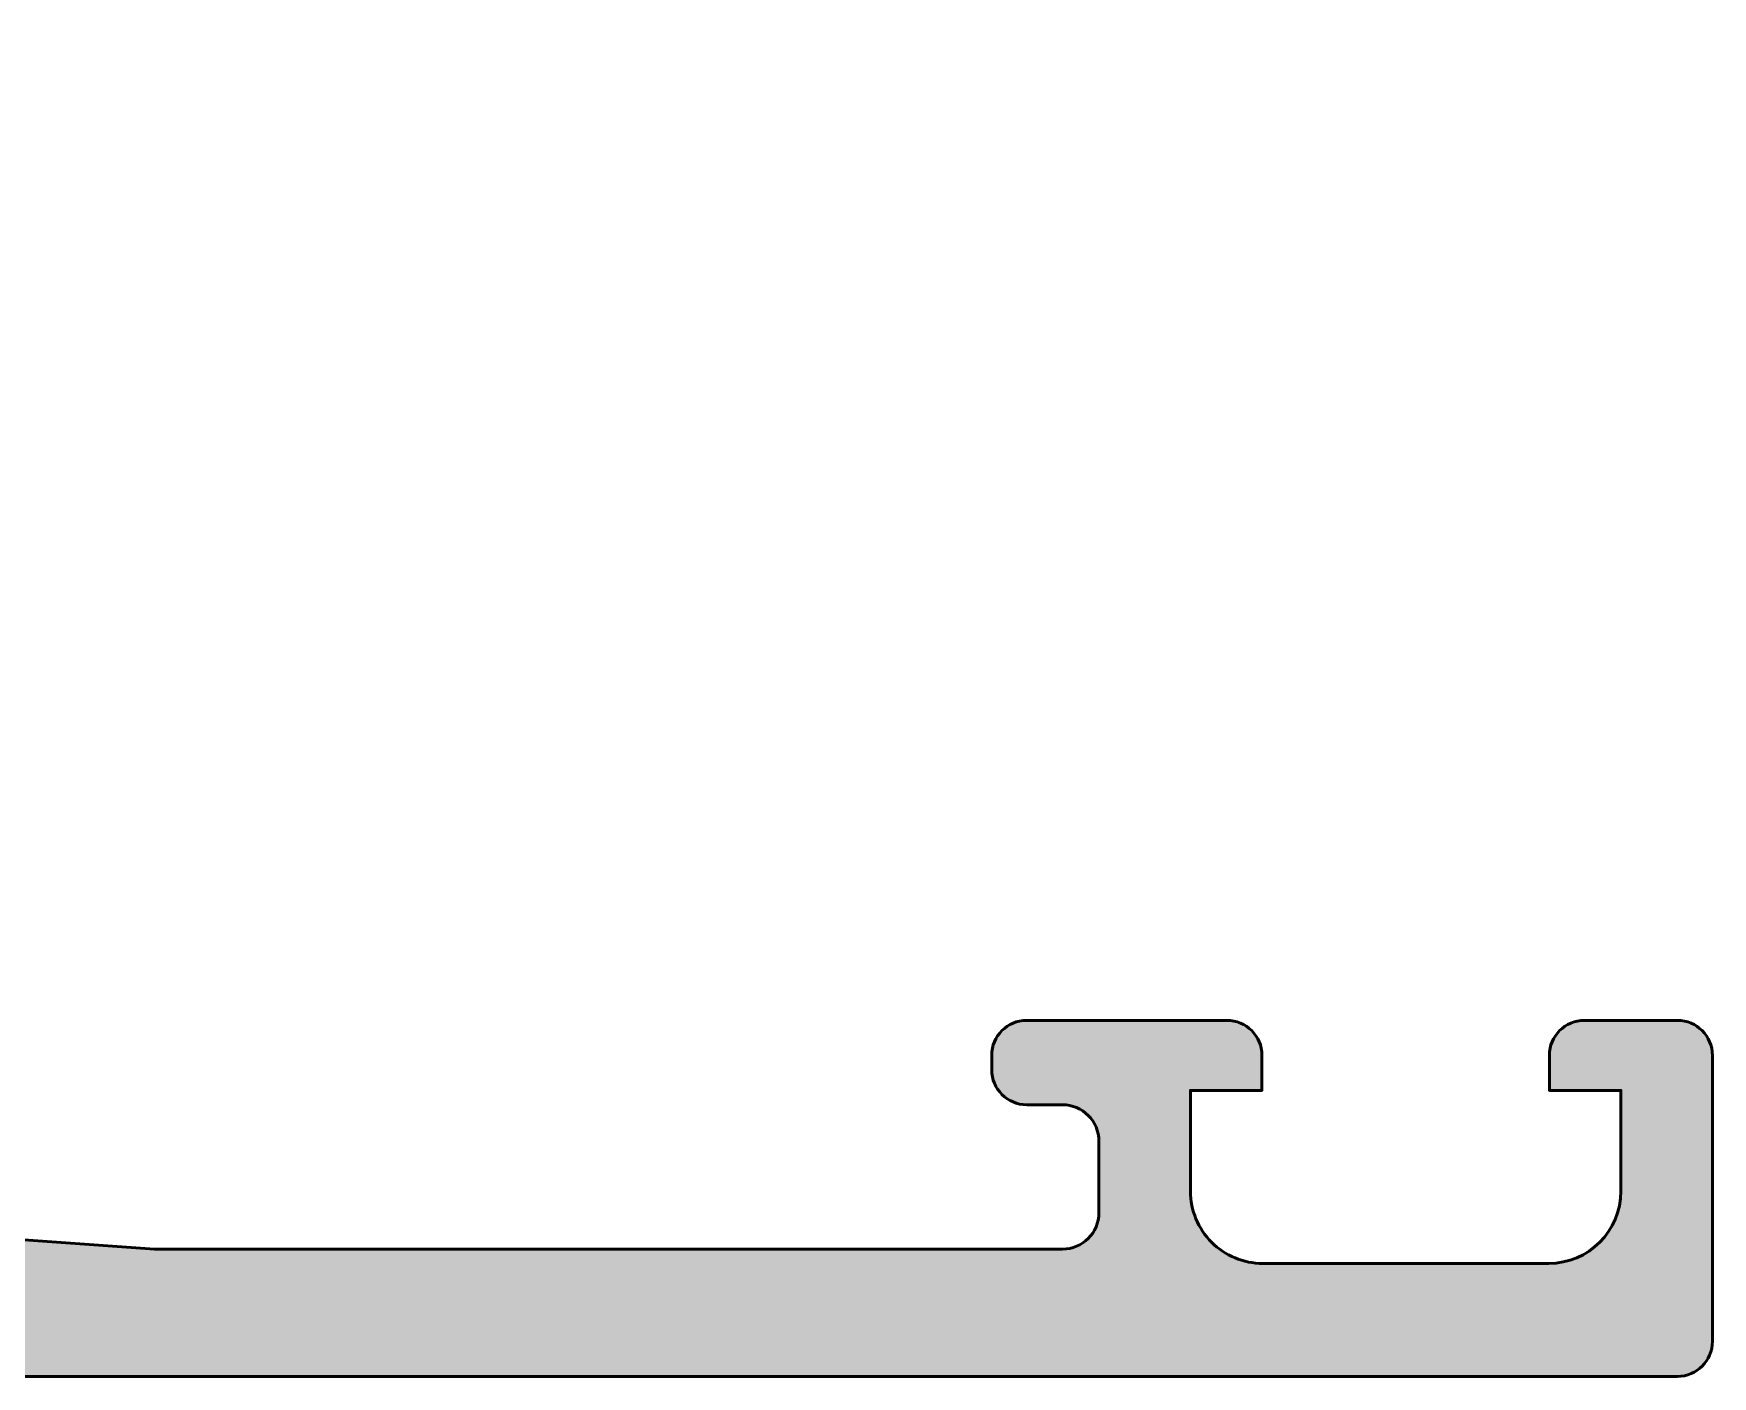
# Model space of a CAD drawing. Extents: x -35 to 53, y 0 to 100.
# Drawn here: x 29.5 to 52.98, y 0.01 to 18.79 of the extents above; entities that cross this region are included whole.
import ezdxf

# ---------------------------------------------------------------- set-up
doc = ezdxf.new("R2010")
doc.units = 0
doc.layers.add('0S-Alu contour', color=7, linetype='Continuous', lineweight=50)
doc.layers.add('0S-Alu hatch', color=252, linetype='Continuous', lineweight=25)

# ---------------------------------------------------------------- blocks, each defined once
blk = doc.blocks.new('445600__0A0B470A_3B28_4C23_8397_002E99DC0FF4_')
at = {"layer": '0S-Alu hatch'}
h = blk.add_hatch(color=256, dxfattribs=at)
edge = h.paths.add_edge_path()
edge.add_line((-2.199999999999988, 12.79999999999999), (-2.200000000000009, 7.500000000000002))
edge.add_ellipse((-2.710000000000007, 7.500000000000005), major_axis=(-0.509999999999998, 0), ratio=1, start_angle=90, end_angle=180, ccw=False)
edge.add_line((-2.710000000000007, 6.990000000000007), (-3.310000000000009, 6.990000000000005))
edge.add_arc((-3.310000000000009, 6.500000000000024), 0.4899999999999807, 90, 180)
edge.add_line((-3.79999999999999, 6.500000000000024), (-3.800000000000011, 6.000000000000029))
edge.add_arc((-3.310000000000002, 6.000000000000015), 0.4900000000000091, 180, 270)
edge.add_line((-3.310000000000002, 5.510000000000006), (7.890000000000021, 5.510000000000001))
edge.add_ellipse((7.890000000000021, 5.000000000000024), major_axis=(-0.5099999999999767, 0), ratio=1, start_angle=180, end_angle=270, ccw=False)
edge.add_line((8.399999999999999, 5.000000000000024), (8.399999999999999, 2.2))
edge.add_ellipse((7.890000000000007, 2.199999999999999), major_axis=(-0.5099999999999909, 0), ratio=1, start_angle=90.00000000000159, end_angle=180, ccw=False)
edge.add_line((7.890000000000021, 1.690000000000008), (7.489999999999994, 1.69))
edge.add_arc((7.490000000000001, 1.199999999999998), 0.490000000000002, 90.00000000000082, 180)
edge.add_line((7, 1.199999999999998), (6.999999999999971, 0.5000000000000668))
edge.add_arc((7.490000000000001, 0.5000000000000396), 0.4900000000000305, 180, 270)
edge.add_line((7.490000000000001, 0.0100000000000091), (52.49, 0.0100000000000001))
edge.add_arc((52.49, 0.5), 0.4899999999999999, 270, 360)
edge.add_line((52.98, 0.4999999999999999), (52.98, 4.5))
edge.add_arc((52.49, 4.5), 0.490000000000002, 0, 90)
edge.add_line((52.49, 4.990000000000001), (51.18999999999999, 4.99))
edge.add_arc((51.18999999999999, 4.5), 0.4900000000000003, 90, 180)
edge.add_line((50.69999999999999, 4.5), (50.7, 4.009999999999999))
edge.add_line((50.7, 4.009999999999999), (51.69999999999999, 4.009999999999999))
edge.add_line((51.69999999999999, 4.009999999999999), (51.69999999999997, 2.599999999999999))
edge.add_ellipse((50.68999999999996, 2.600000000000015), major_axis=(-1.010000000000005, 0), ratio=1, start_angle=90, end_angle=180, ccw=False)
edge.add_line((50.68999999999996, 1.59000000000001), (46.68999999999999, 1.589999999999992))
edge.add_ellipse((46.68999999999999, 2.599999999999993), major_axis=(-1.01, 0), ratio=1, start_angle=0, end_angle=90.0000000000004, ccw=False)
edge.add_line((45.67999999999999, 2.599999999999993), (45.67999999999999, 4.009999999999999))
edge.add_line((45.67999999999999, 4.009999999999999), (46.67999999999999, 4.009999999999998))
edge.add_line((46.67999999999999, 4.009999999999998), (46.67999999999999, 4.500000000000001))
edge.add_arc((46.18999999999998, 4.5), 0.490000000000002, 0, 90)
edge.add_line((46.18999999999998, 4.990000000000002), (43.39000000000001, 4.99))
edge.add_arc((43.39000000000001, 4.5), 0.4900000000000003, 90, 180)
edge.add_line((42.90000000000001, 4.5), (42.9, 4.299999999999993))
edge.add_arc((43.39000000000001, 4.299999999999984), 0.4900000000000091, 180, 270)
edge.add_line((43.39000000000001, 3.809999999999975), (43.89000000000001, 3.809999999999982))
edge.add_ellipse((43.89000000000001, 3.299999999999986), major_axis=(-0.5099999999999967, 0), ratio=1, start_angle=180, end_angle=270, ccw=False)
edge.add_line((44.4, 3.299999999999986), (44.39999999999998, 2.299999999999998))
edge.add_ellipse((43.88999999999998, 2.300000000000007), major_axis=(-0.5100000000000052, 0), ratio=1, start_angle=90, end_angle=180, ccw=False)
edge.add_line((43.88999999999998, 1.790000000000002), (31.18964331152378, 1.79))
edge.add_line((31.18964331152378, 1.79), (25.11804047951219, 2.223685916572258))
edge.add_ellipse((25.18999999999998, 3.231119203401302), major_axis=(-1.010000000000002, 0), ratio=1, start_angle=0, end_angle=85.914383220025, ccw=False)
edge.add_line((24.17999999999998, 3.231119203401302), (24.17999999999997, 12.80000000000002))
edge.add_ellipse((24.68999999999995, 12.80000000000002), major_axis=(-0.5099999999999838, 0), ratio=1, start_angle=270, end_angle=360, ccw=False)
edge.add_line((24.68999999999995, 13.31000000000001), (25.49000000000001, 13.31000000000001))
edge.add_arc((25.49, 13.80000000000001), 0.4900000000000056, 270.0000000000004, 360)
edge.add_line((25.98000000000001, 13.80000000000001), (25.98000000000001, 14.99262344879948))
edge.add_ellipse((26.06883644654307, 15.26752059199311), major_axis=(-0.288895056327413, 0), ratio=1, start_angle=-1.144255259722513, end_angle=72.09111310865637, ccw=False)
edge.add_line((25.77999900000004, 15.2732897379371), (25.77999900000004, 15.72668241068082))
edge.add_ellipse((26.06886709564322, 15.73244365946857), major_axis=(-0.2889255417371656, 0), ratio=1, start_angle=-72.0866793135134, end_angle=1.1425681414697237, ccw=False)
edge.add_line((25.98000000000003, 16.00736293485693), (25.98000000000002, 17.87999800000001))
edge.add_arc((25.69000000000003, 17.87999800000001), 0.2899999999999885, 0, 89.9999999999993)
edge.add_line((25.69000000000004, 18.16999799999999), (24.71002568095724, 18.16999800000001))
edge.add_arc((24.71002568095724, 17.87999800000001), 0.289999999999992, 90, 180)
edge.add_line((24.42002568095725, 17.87999800000001), (24.42002568095726, 15.12000000000004))
edge.add_ellipse((24.29002568095725, 15.12000000000004), major_axis=(-0.1300000000000097, 0), ratio=1, start_angle=90, end_angle=180, ccw=False)
edge.add_line((24.29002568095725, 14.99000000000003), (19.99000000000003, 14.99000000000004))
edge.add_ellipse((19.99000000000003, 15.5), major_axis=(-0.5099999999999554, 0), ratio=1, start_angle=0, end_angle=90, ccw=False)
edge.add_line((19.48000000000007, 15.5), (19.48000000000014, 16.2026794919244))
edge.add_line((19.48000000000014, 16.2026794919244), (20.86283520358467, 18.59782032302762))
edge.add_arc((20.75188021535188, 18.66188021535176), 0.1281197846482724, 330.0000000000025, 455.6225775507902)
edge.add_arc((21.2282232411737, 13.82339113815295), 4.989999999999251, 95.62257755079106, 162.2515836439297)
edge.add_ellipse((15.98999999999992, 15.50000000000076), major_axis=(-0.5100000000007294, 0), ratio=1, start_angle=90.0000000000008, end_angle=162.2515836439299, ccw=False)
edge.add_line((15.98999999999992, 14.99000000000003), (6.990000000000243, 14.99000000000001))
edge.add_ellipse((6.990000000000243, 15.50000000000056), major_axis=(-0.5100000000005523, 0), ratio=1, start_angle=17.748416356070493, end_angle=90, ccw=False)
edge.add_arc((1.75177675882643, 13.82339113815272), 4.989999999999469, 17.74841635607051, 84.37742244921023)
edge.add_arc((2.228119784648157, 18.66188021535174), 0.1281197846482898, 84.37742244920896, 209.9999999999984)
edge.add_line((2.117164796415345, 18.59782032302759), (3.499999999999872, 16.20267949192443))
edge.add_line((3.499999999999872, 16.20267949192443), (3.499999999999921, 15.50000000000003))
edge.add_ellipse((2.989999999999973, 15.49999999999999), major_axis=(-0.5099999999999483, 0), ratio=1, start_angle=90, end_angle=180, ccw=False)
edge.add_line((2.989999999999973, 14.99000000000004), (-1.310025680957195, 14.99000000000002))
edge.add_ellipse((-1.310025680957188, 15.12000000000004), major_axis=(-0.1300000000000168, 0), ratio=1, start_angle=0, end_angle=89.99999999999687, ccw=False)
edge.add_line((-1.440025680957205, 15.12000000000004), (-1.440025680957212, 17.87999800000002))
edge.add_arc((-1.730025680957197, 17.87999800000002), 0.2899999999999849, 0, 89.9999999999986)
edge.add_line((-1.73002568095719, 18.169998), (-2.709999999999986, 18.16999800000002))
edge.add_arc((-2.71, 17.87999800000001), 0.2900000000000062, 89.99999999999721, 180)
edge.add_line((-3.000000000000007, 17.87999800000001), (-3, 16.00736293485693))
edge.add_ellipse((-3.088867095643159, 15.73244365946858), major_axis=(-0.2889255417371446, 0), ratio=1, start_angle=178.8574318584963, end_angle=252.08667931351738, ccw=False)
edge.add_line((-2.799998999999999, 15.72668241068065), (-2.79999900000002, 15.27328973793732))
edge.add_ellipse((-3.088836446543055, 15.2675205919931), major_axis=(-0.288895056327425, 0), ratio=1, start_angle=106.13126336299291, end_angle=181.1442552597687, ccw=False)
edge.add_line((-3.008570173487527, 14.99), (-3.310000000000002, 14.99))
edge.add_arc((-3.310000000000009, 14.50000000000002), 0.4899999999999878, 89.99999999999918, 180)
edge.add_line((-3.799999999999997, 14.50000000000002), (-3.800000000000025, 13.80000000000003))
edge.add_arc((-3.310000000000016, 13.80000000000001), 0.4900000000000091, 180, 270)
edge.add_line((-3.310000000000016, 13.31), (-2.710000000000022, 13.31000000000001))
edge.add_ellipse((-2.710000000000007, 12.79999999999999), major_axis=(-0.5100000000000194, 0), ratio=1, start_angle=180, end_angle=270.0000000000016, ccw=False)
edge = h.paths.add_edge_path()
edge.add_ellipse((-0.2100000000000222, 12.80000000000005), major_axis=(-0.4999999999999858, 0), ratio=1, start_angle=270, end_angle=360, ccw=False)
edge.add_line((-0.2100000000000222, 13.30000000000003), (22.28999999999996, 13.30000000000003))
edge.add_ellipse((22.28999999999996, 12.80000000000003), major_axis=(-0.5, 0), ratio=1, start_angle=180, end_angle=270, ccw=False)
edge.add_line((22.78999999999996, 12.80000000000003), (22.78999999999997, 2.300000000000004))
edge.add_ellipse((22.28999999999997, 2.300000000000005), major_axis=(-0.5, 0), ratio=1, start_angle=90, end_angle=180, ccw=False)
edge.add_line((22.28999999999997, 1.800000000000005), (10.48999999999999, 1.800000000000006))
edge.add_ellipse((10.48999999999999, 2.299999999999999), major_axis=(-0.4999999999999929, 0), ratio=1, start_angle=0, end_angle=90, ccw=False)
edge.add_line((9.989999999999995, 2.300000000000002), (9.990000000000009, 5.300000000000012))
edge.add_arc((8.290000000000013, 5.300000000000012), 1.699999999999995, 0, 90.00000000000024)
edge.add_line((8.290000000000006, 7.000000000000007), (-0.2100000000000222, 7.000000000000006))
edge.add_ellipse((-0.2100000000000222, 7.499999999999999), major_axis=(-0.4999999999999929, 0), ratio=1, start_angle=0, end_angle=90, ccw=False)
edge.add_line((-0.7100000000000151, 7.5), (-0.710000000000008, 12.80000000000005))
at = {"layer": '0S-Alu contour', "color": 7}
for points in [[(2.117164796415345, 18.59782032302759), (3.499999999999872, 16.20267949192443), (3.499999999999921, 15.50000000000003)], [(19.48000000000007, 15.5), (19.48000000000014, 16.2026794919244), (20.86283520358467, 18.59782032302762)], [(-1.73002568095719, 18.169998), (-2.709999999999986, 18.16999800000002)], [(25.69000000000004, 18.16999799999999), (24.71002568095724, 18.16999800000001)], [(-3.000000000000007, 17.87999800000001), (-3, 16.00736293485693)], [(-1.440025680957205, 15.12000000000004), (-1.440025680957212, 17.87999800000002)], [(24.42002568095725, 17.87999800000001), (24.42002568095726, 15.12000000000004)], [(25.98000000000003, 16.00736293485693), (25.98000000000002, 17.87999800000001)], [(-2.799998999999999, 15.72668241068065), (-2.79999900000002, 15.27328973793732)], [(25.77999900000004, 15.2732897379371), (25.77999900000004, 15.72668241068082)], [(-3.008570173487527, 14.99), (-3.310000000000002, 14.99)], [(2.989999999999973, 14.99000000000004), (-1.310025680957195, 14.99000000000002)], [(15.98999999999992, 14.99000000000003), (6.990000000000243, 14.99000000000001)], [(24.29002568095725, 14.99000000000003), (19.99000000000003, 14.99000000000004)], [(25.98000000000001, 13.80000000000001), (25.98000000000001, 14.99262344879948)], [(-3.799999999999997, 14.50000000000002), (-3.800000000000025, 13.80000000000003)], [(-3.310000000000016, 13.31), (-2.710000000000022, 13.31000000000001)], [(-0.2100000000000222, 13.30000000000003), (22.28999999999996, 13.30000000000003)], [(24.68999999999995, 13.31000000000001), (25.49000000000001, 13.31000000000001)], [(-2.199999999999988, 12.79999999999999), (-2.200000000000009, 7.500000000000002)], [(-0.7100000000000151, 7.5), (-0.710000000000008, 12.80000000000005)], [(22.78999999999996, 12.80000000000003), (22.78999999999997, 2.300000000000004)], [(24.17999999999998, 3.231119203401302), (24.17999999999997, 12.80000000000002)], [(-2.710000000000007, 6.990000000000007), (-3.310000000000009, 6.990000000000005)], [(8.290000000000006, 7.000000000000007), (-0.2100000000000222, 7.000000000000006)], [(-3.79999999999999, 6.500000000000024), (-3.800000000000011, 6.000000000000029)], [(-3.310000000000002, 5.510000000000006), (7.890000000000021, 5.510000000000001)], [(9.989999999999995, 2.300000000000002), (9.990000000000009, 5.300000000000012)], [(8.399999999999999, 5.000000000000024), (8.399999999999999, 2.2)], [(46.18999999999998, 4.990000000000002), (43.39000000000001, 4.99)], [(52.49, 4.990000000000001), (51.18999999999999, 4.99)], [(42.90000000000001, 4.5), (42.9, 4.299999999999993)], [(45.67999999999999, 2.599999999999993), (45.67999999999999, 4.009999999999999), (46.67999999999999, 4.009999999999998), (46.67999999999999, 4.500000000000001)], [(50.69999999999999, 4.5), (50.7, 4.009999999999999), (51.69999999999999, 4.009999999999999), (51.69999999999997, 2.599999999999999)], [(52.98, 0.4999999999999999), (52.98, 4.5)], [(43.39000000000001, 3.809999999999975), (43.89000000000001, 3.809999999999982)], [(44.4, 3.299999999999986), (44.39999999999998, 2.299999999999998)], [(43.88999999999998, 1.790000000000002), (31.18964331152378, 1.79), (25.11804047951219, 2.223685916572258)], [(7.890000000000021, 1.690000000000008), (7.489999999999994, 1.69)], [(22.28999999999997, 1.800000000000005), (10.48999999999999, 1.800000000000006)], [(50.68999999999996, 1.59000000000001), (46.68999999999999, 1.589999999999992)], [(7, 1.199999999999998), (6.999999999999971, 0.5000000000000668)], [(7.490000000000001, 0.0100000000000091), (52.49, 0.0100000000000001)]]:
    blk.add_lwpolyline(points, dxfattribs=at)
for centre, radius, start, end in [((2.228119784648157, 18.66188021535174), 0.1281197846482898, 84.37742244920896, 209.9999999999984), ((1.75177675882643, 13.82339113815272), 4.989999999999469, 17.74841635607051, 84.37742244921023), ((21.2282232411737, 13.82339113815295), 4.989999999999251, 95.62257755079106, 162.2515836439297), ((20.75188021535188, 18.66188021535176), 0.1281197846482724, 330.0000000000025, 95.62257755079023), ((-2.71, 17.87999800000001), 0.2900000000000062, 89.99999999999721, 180), ((-1.730025680957197, 17.87999800000002), 0.2899999999999849, 0, 89.9999999999986), ((24.71002568095724, 17.87999800000001), 0.289999999999992, 90, 180), ((25.69000000000003, 17.87999800000001), 0.2899999999999885, 0, 89.9999999999993), ((-3.310000000000009, 14.50000000000002), 0.4899999999999878, 89.99999999999918, 180), ((-3.310000000000016, 13.80000000000001), 0.4900000000000091, 180, 270), ((25.49, 13.80000000000001), 0.4900000000000056, 270.0000000000004, 0), ((-3.310000000000009, 6.500000000000024), 0.4899999999999807, 90, 180), ((8.290000000000013, 5.300000000000012), 1.699999999999995, 0, 90.00000000000024), ((-3.310000000000002, 6.000000000000015), 0.4900000000000091, 180, 270), ((43.39000000000001, 4.5), 0.4900000000000003, 90, 180), ((46.18999999999998, 4.5), 0.490000000000002, 0, 90), ((51.18999999999999, 4.5), 0.4900000000000003, 90, 180), ((52.49, 4.5), 0.490000000000002, 0, 90), ((43.39000000000001, 4.299999999999984), 0.4900000000000091, 180, 270), ((7.490000000000001, 1.199999999999998), 0.490000000000002, 90.00000000000082, 180), ((7.490000000000001, 0.5000000000000396), 0.4900000000000305, 180, 270), ((52.49, 0.5), 0.4899999999999999, 270, 0)]:
    blk.add_arc(centre, radius, start, end, dxfattribs=at)
at = {"layer": '0S-Alu contour', "color": 7, "extrusion": (0, 0, -1)}
for centre, radius, start, end in [((3.088867095643159, 15.73244365946858), 0.2889255417371446, 107.9133206864826, 181.1425681415038), ((-26.06886709564322, 15.73244365946857), 0.2889255417371656, 358.8574318585303, 72.08667931351346), ((-2.989999999999973, 15.49999999999999), 0.5099999999999483, 180, 270), ((-19.99000000000003, 15.5), 0.5099999999999554, 270, 0), ((3.088836446543055, 15.2675205919931), 0.288895056327425, 178.8557447402313, 253.8687366370071), ((-6.990000000000243, 15.50000000000056), 0.5100000000005523, 270, 342.2515836439295), ((-15.98999999999992, 15.50000000000076), 0.5100000000007294, 197.7484163560702, 269.9999999999992), ((-26.06883644654307, 15.26752059199311), 0.288895056327413, 287.9088868913436, 1.144255259722455), ((1.310025680957188, 15.12000000000004), 0.1300000000000168, 270.0000000000031, 0), ((-24.29002568095725, 15.12000000000004), 0.1300000000000097, 180, 270), ((2.710000000000007, 12.79999999999999), 0.5100000000000194, 89.99999999999841, 180), ((0.2100000000000222, 12.80000000000005), 0.4999999999999858, 0, 90), ((-22.28999999999996, 12.80000000000003), 0.5, 90, 180), ((-24.68999999999995, 12.80000000000002), 0.5099999999999838, 0, 90), ((2.710000000000007, 7.500000000000005), 0.509999999999998, 180, 270), ((0.2100000000000222, 7.499999999999999), 0.4999999999999929, 270, 0), ((-7.890000000000021, 5.000000000000024), 0.5099999999999767, 90, 180), ((-43.89000000000001, 3.299999999999986), 0.5099999999999967, 90, 180), ((-25.18999999999998, 3.231119203401302), 1.010000000000002, 274.085616779975, 0), ((-46.68999999999999, 2.599999999999993), 1.01, 269.9999999999996, 0), ((-50.68999999999996, 2.600000000000015), 1.010000000000005, 180, 270), ((-7.890000000000007, 2.199999999999999), 0.5099999999999909, 180, 269.9999999999984), ((-10.48999999999999, 2.299999999999999), 0.4999999999999929, 270, 0), ((-22.28999999999997, 2.300000000000005), 0.5, 180, 270), ((-43.88999999999998, 2.300000000000007), 0.5100000000000052, 180, 270)]:
    blk.add_arc(centre, radius, start, end, dxfattribs=at)
blk = doc.blocks.new('465840__CF8A962F_F593_47F4_A90F_2BF3D2A0F0D3_')
at = {"layer": '0S-Alu contour', "color": 7}
blk.add_blockref('445600__0A0B470A_3B28_4C23_8397_002E99DC0FF4_', (0, 0), dxfattribs=at)

msp = doc.modelspace()

# ---------------------------------------------------------------- block references
at = {"layer": '0S-Alu contour', "color": 7}
msp.add_blockref('465840__CF8A962F_F593_47F4_A90F_2BF3D2A0F0D3_', (0, 0), dxfattribs=at)

doc.saveas('drawing.dxf')
